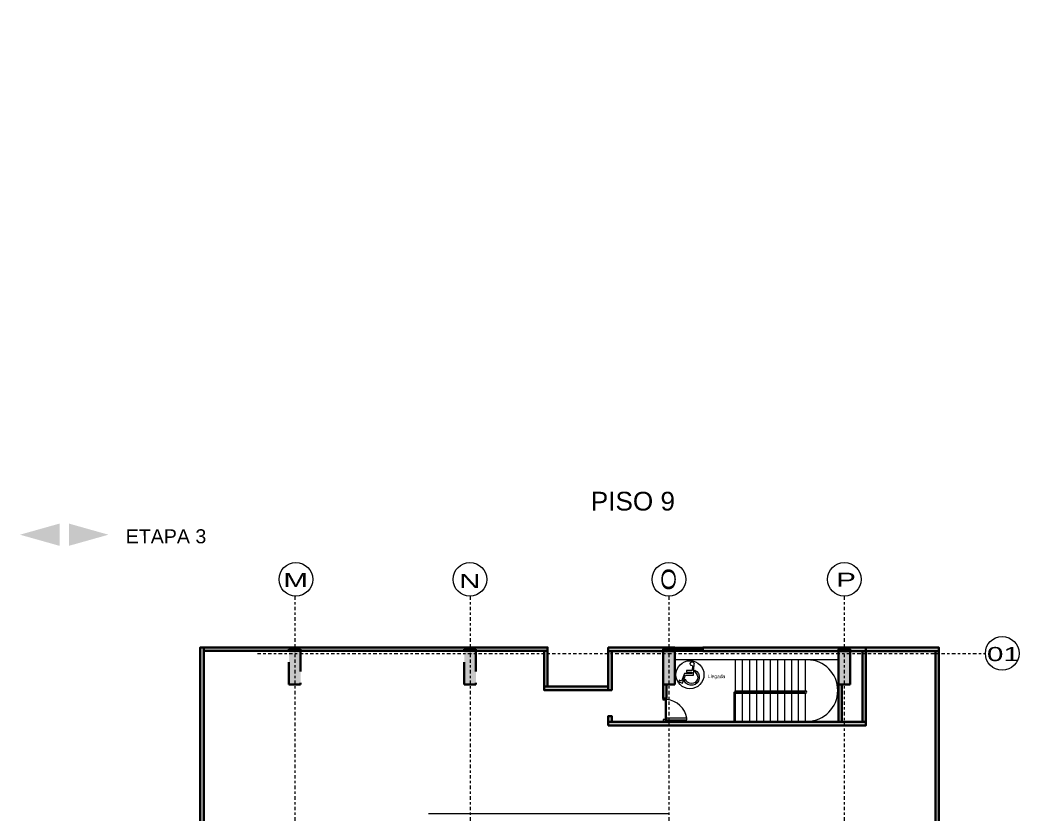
# Model space of a CAD drawing. Header units: millimetres. Extents: x -1568 to 288, y -22 to 892.
# Drawn here: x 231.22 to 273.95, y 28.36 to 62.31 of the extents above; entities that cross this region are included whole.
import ezdxf

# ---------------------------------------------------------------- set-up
doc = ezdxf.new("R2010")
doc.units = ezdxf.units.MM
for name, pattern in [('CENTER', [0.7, 0.3, -0.2, 0, -0.2]), ('HIDDEN', [9.525, 6.35, -3.175]), ('HIDDEN2', [4.7625, 3.175, -1.5875])]:
    doc.linetypes.add(name, pattern=pattern)
for name, color, linetype in [('A-DIM', 1, 'Continuous'), ('AMOBLAMIENTO', 252, 'Continuous'), ('AREA PARQUEO', 253, 'Continuous'), ('EJE-ESTRUCTURA', 254, 'CENTER'), ('JCA_HATCH 254', 252, 'Continuous'), ('JCA_TEXTO1', 251, 'Continuous'), ('JCA_TEXTO2', 252, 'Continuous'), ('TEXTO 3', 3, 'Continuous')]:
    doc.layers.add(name, color=color, linetype=linetype)
doc.layers.add('A-HATCH CONCRETO', color=7, linetype='Continuous', true_color=0xb8b8b8)
doc.layers.add('HACHTCOLUMNA', color=7, linetype='Continuous', true_color=0x404040)
for name, color, linetype, lineweight, true_color in [('Estructura', 7, 'Continuous', 40, 0x383838), ('Muro', 7, 'Continuous', 40, 0x2b2b2b), ('Vidrio', 7, 'Continuous', 30, 0x999999)]:
    doc.layers.add(name, color=color, linetype=linetype, lineweight=lineweight, true_color=true_color)
doc.layers.add('GG_TEXTO', color=7, linetype='Continuous', lineweight=9)
doc.layers.add('TEXTOS', color=7, linetype='Continuous', lineweight=20)
doc.styles.get("Standard").update_dxf_attribs({"font": 'arial.ttf'})
doc.styles.add('style2', font='arial.ttf', dxfattribs={"width": 1.5})

# ---------------------------------------------------------------- blocks, each defined once
blk = doc.blocks.new('Estructura cubierta')
at = {"layer": 'HACHTCOLUMNA'}
h = blk.add_hatch(color=256, dxfattribs=at)
h.paths.add_polyline_path([(1954.25, -5885.749), (1954.25, -5886.249), (1955.75, -5886.249), (1955.75, -5885.749)])
h.paths.add_polyline_path([(1963.25, -5885.749), (1963.25, -5886.249), (1961.75, -5886.249), (1961.75, -5885.749)])
h.paths.add_polyline_path([(1970.25, -5885.749), (1970.25, -5886.249), (1971.75, -5886.249), (1971.75, -5885.749)])
h.paths.add_polyline_path([(1979.248, -5885.749), (1979.248, -5886.249), (1977.748, -5886.249), (1977.748, -5885.749)])
h.paths.add_polyline_path([(1979.248, -5875.649), (1979.248, -5876.149), (1977.748, -5876.149), (1977.748, -5875.649)])
h.paths.add_polyline_path([(1970.25, -5875.649), (1970.25, -5876.149), (1971.75, -5876.149), (1971.75, -5875.649)])
h.paths.add_polyline_path([(1963.25, -5875.649), (1963.25, -5876.149), (1961.75, -5876.149), (1961.75, -5875.649)])
h.paths.add_polyline_path([(1954.25, -5875.649), (1954.25, -5876.149), (1955.75, -5876.149), (1955.75, -5875.649)])
h.paths.add_polyline_path([(1954.25, -5867.649), (1954.25, -5868.149), (1955.75, -5868.149), (1955.75, -5867.649)])
h.paths.add_polyline_path([(1963.25, -5867.649), (1963.25, -5868.149), (1961.75, -5868.149), (1961.75, -5867.649)])
h.paths.add_polyline_path([(1970.25, -5867.649), (1970.25, -5868.149), (1971.75, -5868.149), (1971.75, -5867.649)])
h.paths.add_polyline_path([(1979.248, -5867.649), (1979.248, -5868.149), (1977.748, -5868.149), (1977.748, -5867.649)])
h.paths.add_polyline_path([(1962.75, -5859.124), (1962.25, -5859.124), (1962.25, -5857.624), (1962.75, -5857.624)])
h.paths.add_polyline_path([(1955.25, -5859.124), (1954.75, -5859.124), (1954.75, -5857.624), (1955.25, -5857.624)])
h = blk.add_hatch(color=256, dxfattribs=at)
h.paths.add_polyline_path([(1971.25, -5904.924), (1971.25, -5903.424), (1970.75, -5903.424), (1970.75, -5904.924)])
h.paths.add_polyline_path([(1977.353, -5903.424), (1978.853, -5903.424), (1978.853, -5903.924), (1977.353, -5903.924)])
h.paths.add_polyline_path([(1962.75, -5904.924), (1962.75, -5903.424), (1962.25, -5903.424), (1962.25, -5904.924)])
h.paths.add_polyline_path([(1978.248, -5911.949), (1978.248, -5909.549), (1978.748, -5909.549), (1978.748, -5911.949)])
h.paths.add_polyline_path([(1970.75, -5909.549), (1970.75, -5911.949), (1971.25, -5911.949), (1971.25, -5909.549)])
h.paths.add_polyline_path([(1962.25, -5909.549), (1962.25, -5911.949), (1962.75, -5911.949), (1962.75, -5909.549)])
h.paths.add_polyline_path([(1978.748, -5859.124), (1978.248, -5859.124), (1978.248, -5857.624), (1978.748, -5857.624)])
h.paths.add_polyline_path([(1971.25, -5859.124), (1970.75, -5859.124), (1970.75, -5857.624), (1971.25, -5857.624)])
h = blk.add_hatch(color=256, dxfattribs=at)
h.paths.add_polyline_path([(1954.25, -5893.749), (1954.25, -5894.249), (1955.75, -5894.249), (1955.75, -5893.749)])
h.paths.add_polyline_path([(1963.25, -5893.749), (1963.25, -5894.249), (1961.75, -5894.249), (1961.75, -5893.749)])
h.paths.add_polyline_path([(1970.25, -5893.749), (1970.25, -5894.249), (1971.75, -5894.249), (1971.75, -5893.749)])
h.paths.add_polyline_path([(1979.248, -5893.749), (1979.248, -5894.249), (1977.748, -5894.249), (1977.748, -5893.749)])
for points in [[(1955.25, -5904.924), (1955.25, -5903.424), (1954.75, -5903.424), (1954.75, -5904.924)], [(1955.25, -5909.549), (1955.25, -5911.949), (1954.75, -5911.949), (1954.75, -5909.549)]]:
    blk.add_hatch(color=256, dxfattribs=at).paths.add_polyline_path(points)
at = {"layer": 'JCA_HATCH 254', "transparency": 33554687}
h = blk.add_hatch(dxfattribs=at)
h.set_pattern_fill('ANGLE', color=256)
h.set_pattern_definition([(0, (0, 0), (0, 6.985), [5.08, -1.905]), (90, (0, 0), (-6.985, 4e-16), [5.08, -1.905])])
h.paths.add_polyline_path([(1955.25, -5904.924), (1955.25, -5903.424), (1954.75, -5903.424), (1954.75, -5904.924)])
h.paths.add_polyline_path([(1955.25, -5909.549), (1955.25, -5911.949), (1954.75, -5911.949), (1954.75, -5909.549)])
h.paths.add_polyline_path([(1954.25, -5893.749), (1954.25, -5894.249), (1955.75, -5894.249), (1955.75, -5893.749)])
h.paths.add_polyline_path([(1963.25, -5893.749), (1963.25, -5894.249), (1961.75, -5894.249), (1961.75, -5893.749)])
h.paths.add_polyline_path([(1970.25, -5893.749), (1970.25, -5894.249), (1971.75, -5894.249), (1971.75, -5893.749)])
at = {"layer": 'EJE-ESTRUCTURA', "ltscale": 0.5}
for p, q in [((1955, -5855.354), (1955, -5914.914)), ((1962.5, -5855.354), (1962.5, -5914.914)), ((1971, -5855.354), (1971, -5914.914)), ((1978.498, -5855.354), (1978.498, -5914.914)), ((1978.498, -5855.354), (1978.498, -5914.914)), ((1953.405, -5857.799), (1984.533, -5857.799)), ((1953.363, -5867.899), (1984.533, -5867.899)), ((1953.363, -5875.899), (1984.533, -5875.899)), ((1953.363, -5885.999), (1984.533, -5885.999)), ((1953.163, -5893.999), (1984.533, -5893.999)), ((1952.87, -5903.674), (1984.533, -5903.674)), ((1952.731, -5911.699), (1984.533, -5911.699))]:
    blk.add_line(p, q, dxfattribs=at)
at = {"layer": 'Estructura', "linetype": 'HIDDEN2', "ltscale": 0.3}
for points in [[(1955.25, -5859.124), (1954.75, -5859.124), (1954.75, -5857.624), (1955.25, -5857.624)], [(1962.75, -5859.124), (1962.25, -5859.124), (1962.25, -5857.624), (1962.75, -5857.624)], [(1954.25, -5867.649), (1954.25, -5868.149), (1955.75, -5868.149), (1955.75, -5867.649)], [(1963.25, -5867.649), (1963.25, -5868.149), (1961.75, -5868.149), (1961.75, -5867.649)], [(1970.25, -5867.649), (1970.25, -5868.149), (1971.75, -5868.149), (1971.75, -5867.649)], [(1979.248, -5867.649), (1979.248, -5868.149), (1977.748, -5868.149), (1977.748, -5867.649)], [(1954.25, -5875.649), (1954.25, -5876.149), (1955.75, -5876.149), (1955.75, -5875.649)], [(1963.25, -5875.649), (1963.25, -5876.149), (1961.75, -5876.149), (1961.75, -5875.649)], [(1970.25, -5875.649), (1970.25, -5876.149), (1971.75, -5876.149), (1971.75, -5875.649)], [(1979.248, -5875.649), (1979.248, -5876.149), (1977.748, -5876.149), (1977.748, -5875.649)], [(1954.25, -5885.749), (1954.25, -5886.249), (1955.75, -5886.249), (1955.75, -5885.749)], [(1963.25, -5885.749), (1963.25, -5886.249), (1961.75, -5886.249), (1961.75, -5885.749)], [(1970.25, -5885.749), (1970.25, -5886.249), (1971.75, -5886.249), (1971.75, -5885.749)], [(1979.248, -5885.749), (1979.248, -5886.249), (1977.748, -5886.249), (1977.748, -5885.749)], [(1954.25, -5893.749), (1954.25, -5894.249), (1955.75, -5894.249), (1955.75, -5893.749)], [(1963.25, -5893.749), (1963.25, -5894.249), (1961.75, -5894.249), (1961.75, -5893.749)], [(1970.25, -5893.749), (1970.25, -5894.249), (1971.75, -5894.249), (1971.75, -5893.749)], [(1979.248, -5893.749), (1979.248, -5894.249), (1977.748, -5894.249), (1977.748, -5893.749)], [(1955.25, -5904.924), (1955.25, -5903.424), (1954.75, -5903.424), (1954.75, -5904.924)], [(1955.25, -5909.549), (1955.25, -5911.949), (1954.75, -5911.949), (1954.75, -5909.549)]]:
    blk.add_lwpolyline(points, close=True, dxfattribs=at)
at = {"layer": 'Estructura'}
for points in [[(1971.25, -5859.124), (1970.75, -5859.124), (1970.75, -5857.624), (1971.25, -5857.624)], [(1978.748, -5859.124), (1978.248, -5859.124), (1978.248, -5857.624), (1978.748, -5857.624)], [(1962.75, -5904.924), (1962.75, -5903.424), (1962.25, -5903.424), (1962.25, -5904.924)], [(1971.25, -5904.924), (1971.25, -5903.424), (1970.75, -5903.424), (1970.75, -5904.924)], [(1977.353, -5903.424), (1978.853, -5903.424), (1978.853, -5903.924), (1977.353, -5903.924)], [(1962.25, -5909.549), (1962.25, -5911.949), (1962.75, -5911.949), (1962.75, -5909.549)], [(1970.75, -5909.549), (1970.75, -5911.949), (1971.25, -5911.949), (1971.25, -5909.549)], [(1978.248, -5911.949), (1978.248, -5909.549), (1978.748, -5909.549), (1978.748, -5911.949)]]:
    blk.add_lwpolyline(points, close=True, dxfattribs=at)
at = {"layer": 'JCA_TEXTO1', "linetype": 'Continuous'}
for centre in [(1955.048, -5854.634), (1962.49, -5854.634), (1971, -5854.634), (1978.501, -5854.634), (1985.253, -5857.799), (1985.253, -5867.899), (1985.253, -5875.899), (1985.253, -5885.999), (1985.253, -5893.999), (1985.253, -5903.674), (1985.253, -5911.699)]:
    blk.add_circle(centre, 0.72, dxfattribs=at)
at = {"layer": 'JCA_TEXTO2', "style": 'style2', "width": 1.5}
for s, height, rotation, p in [('O', 0.603, 90.0293, (1971.289, -5855.124)), ('M', 0.603, 0.0293, (1954.513, -5854.964)), ('N', 0.603, 0.0293, (1962.032, -5855.005)), ('P', 0.603, 0.0293, (1978.156, -5854.954)), ('01', 0.6031, 0.0293, (1984.602, -5858.129)), ('02', 0.6031, 0.0293, (1984.549, -5868.229)), ('03', 0.6031, 0.0293, (1984.542, -5876.229)), ('04', 0.6031, 0.0293, (1984.58, -5886.329)), ('05', 0.6031, 0.0293, (1984.552, -5894.329)), ('06', 0.6031, 0.0293, (1984.551, -5904.004)), ('07', 0.6031, 0.0293, (1984.545, -5912.029))]:
    blk.add_text(s, height=height, rotation=rotation, dxfattribs=at).set_placement(p)
blk = doc.blocks.new('discap')
at = {"layer": 'TEXTO 3', "color": 0, "linetype": 'Continuous'}
for p, q in [((-179169, -277469), (-179154, -277610)), ((-178353, -278322), (-178426, -278155))]:
    blk.add_line(p, q, dxfattribs=at)
blk.add_lwpolyline([(-178974, -277120), (-178946, -277498), (-178511, -277498), (-178511, -277624), (-178926, -277624), (-178926, -277730), (-178352, -277730), (-178127, -278321), (-177953, -278254), (-177909, -278371), (-178198, -278488), (-178440, -277852), (-179047, -277852), (-179102, -276980)], dxfattribs=at)
for centre, radius, start, end in [((-178897, -278025), 619, 116.09541, 331.34503), ((-178951, -276970), 152, 261.2603, 183.66969), ((-178897, -278025), 488, 121.7945, 344.57102)]:
    blk.add_arc(centre, radius, start, end, dxfattribs=at)
blk = doc.blocks.new('A$C2b4e84c0')
at = {"layer": 'A-HATCH CONCRETO', "ltscale": 0.01}
h = blk.add_hatch(color=256, dxfattribs=at)
h.dxf.hatch_style = 1
h.paths.add_polyline_path([(-1.393, 18.349), (-1.543, 18.349), (-1.543, -35.957), (-1.393, -35.957)])
h = blk.add_hatch(color=256, dxfattribs=at)
h.dxf.hatch_style = 1
h.paths.add_polyline_path([(-1.393, 18.349), (13.31, 18.349), (13.31, 18.199), (-1.393, 18.199)])
h = blk.add_hatch(color=256, dxfattribs=at)
h.dxf.hatch_style = 1
h.paths.add_polyline_path([(13.31, 18.199), (13.31, 16.672), (13.16, 16.672), (13.16, 18.199)])
h = blk.add_hatch(color=256, dxfattribs=at)
h.dxf.hatch_style = 1
h.paths.add_polyline_path([(26.773, 15.163), (26.923, 15.163), (26.923, 18.193), (26.773, 18.193)])
h.paths.add_polyline_path([(26.773, 17.968), (26.773, 17.818), (26.773, 17.818), (26.773, 17.968)], flags=16)
h.paths.add_polyline_path([(19.95, 18.193), (19.95, 18.343), (26.923, 18.343), (26.923, 18.193)])
h.paths.add_polyline_path([(26.248, 15.163), (26.098, 15.163), (26.098, 15.162), (26.248, 15.162)])
h.paths.add_polyline_path([(25.898, 15.163), (25.748, 15.163), (25.748, 16.768), (25.898, 16.768)])
h.paths.add_polyline_path([(15.909, 15.012), (15.909, 15.162), (26.923, 15.162), (26.923, 15.012)])
h.paths.add_polyline_path([(18.75, 16.768), (18.6, 16.768)])
h.paths.add_polyline_path([(15.909, 18.193), (15.909, 18.343), (18.75, 18.343), (18.75, 18.193)])
h.paths.add_polyline_path([(16.059, 18.193), (15.909, 18.193), (15.909, 16.522), (16.059, 16.522)])
h.paths.add_polyline_path([(16.059, 15.163), (15.909, 15.163), (15.909, 15.415), (16.059, 15.415)])
h = blk.add_hatch(color=256, dxfattribs=at)
h.dxf.hatch_style = 1
h.paths.add_polyline_path([(30.051, 18.193), (26.923, 18.193), (26.923, 18.343), (30.051, 18.343)])
h = blk.add_hatch(color=256, dxfattribs=at)
h.dxf.hatch_style = 1
h.paths.add_polyline_path([(30.049, -30.046), (29.899, -30.046), (29.899, 18.193), (30.049, 18.193)])
h = blk.add_hatch(color=256, dxfattribs=at)
h.dxf.hatch_style = 1
h.paths.add_polyline_path([(13.16, 16.672), (13.16, 16.522), (15.909, 16.522), (15.909, 16.672)])
h = blk.add_hatch(color=256, dxfattribs=at)
h.dxf.hatch_style = 1
h.paths.add_polyline_path([(18.4, 16.165), (18.25, 16.165), (18.25, 16.768), (18.4, 16.768)])
at = {"layer": 'JCA_HATCH 254'}
for points in [[(-9.253, 23.166), (-7.56, 22.69), (-7.56, 23.642)], [(-5.468, 23.166), (-7.16, 22.69), (-7.16, 23.642)]]:
    blk.add_hatch(color=256, dxfattribs=at).paths.add_polyline_path(points)
at = {"layer": 'A-DIM', "linetype": 'Continuous', "ltscale": 0.3}
blk.add_line((26.923, 18.193), (30.051, 18.193), dxfattribs=at)
at = {"layer": 'AMOBLAMIENTO'}
for p, q in [((21.348, 16.486), (21.348, 17.818)), ((21.648, 16.486), (21.648, 17.818)), ((21.948, 17.818), (21.948, 16.486)), ((22.248, 17.818), (22.248, 16.486)), ((22.548, 17.818), (22.548, 16.486)), ((22.848, 16.486), (22.848, 17.818)), ((23.148, 17.818), (23.148, 16.486)), ((23.448, 17.818), (23.448, 15.162)), ((23.748, 17.818), (23.748, 15.162)), ((24.048, 15.162), (24.048, 17.818)), ((24.348, 16.486), (24.348, 17.818)), ((21.298, 15.162), (21.298, 16.436)), ((21.348, 16.486), (24.348, 16.486)), ((21.348, 16.436), (24.348, 16.436)), ((21.348, 15.162), (21.348, 16.436)), ((21.348, 16.386), (24.348, 16.386)), ((21.648, 15.162), (21.648, 16.386)), ((21.948, 16.386), (21.948, 15.162)), ((22.248, 16.386), (22.248, 15.162)), ((22.548, 16.386), (22.548, 15.162)), ((22.848, 15.162), (22.848, 16.386)), ((23.148, 16.386), (23.148, 15.162)), ((24.348, 15.162), (24.348, 16.386))]:
    blk.add_line(p, q, dxfattribs=at)
at = {"layer": 'AMOBLAMIENTO', "linetype": 'Continuous', "lineweight": -3, "ltscale": 0.3, "transparency": 33554687}
blk.add_line((18.5, 11.227), (8.217, 11.227), dxfattribs=at)
at = {"layer": 'AMOBLAMIENTO'}
blk.add_lwpolyline([(18.75, 18.193), (25.748, 18.193), (25.748, 17.82), (18.75, 17.82)], close=True, dxfattribs=at)
for points in [[(18.335, 16.114), (18.335, 16.097), (18.253, 16.097), (18.253, 16.165), (18.403, 16.165), (18.403, 16.114)], [(18.386, 16.172), (18.386, 16.165), (18.27, 16.165), (18.27, 16.172)], [(18.403, 15.249), (18.403, 16.114), (18.335, 16.114), (18.335, 15.249)], [(18.335, 15.266), (18.253, 15.266), (18.253, 15.199), (18.403, 15.199), (18.403, 15.249), (18.335, 15.249), (18.335, 15.266)], [(18.386, 15.182), (18.386, 15.199), (18.27, 15.199), (18.27, 15.182)]]:
    blk.add_lwpolyline(points, dxfattribs=at)
at = {"layer": 'AMOBLAMIENTO', "linetype": 'HIDDEN'}
blk.add_lwpolyline([(18.403, 15.317), (18.403, 15.249), (19.267, 15.249), (19.267, 15.317)], close=True, dxfattribs=at)
at = {"layer": 'AMOBLAMIENTO'}
for centre, radius, start, end in [((24.41, 16.505), 1.312, 270.338, 89.662), ((21.348, 16.436), 0.05, 90, 180.0294), ((24.348, 16.436), 0.05, 270, 90), ((18.331, 15.169), 0.948, 8.9952, 85.6635)]:
    blk.add_arc(centre, radius, start, end, dxfattribs=at)
at = {"layer": 'AREA PARQUEO'}
blk.add_circle((19.401, 17.181), 0.6, dxfattribs=at)
at = {"layer": 'Muro'}
for points in [[(-1.543, -35.957), (-1.393, -35.957), (-1.393, 18.349), (-1.543, 18.349), (-1.543, -35.957)], [(-1.393, 18.349), (13.31, 18.349), (13.31, 18.199), (-1.393, 18.199), (-1.393, 18.349)], [(13.31, 18.199), (13.31, 16.672), (13.16, 16.672), (13.16, 18.199), (13.31, 18.199)], [(30.049, -30.046), (29.899, -30.046), (29.899, 18.193), (30.049, 18.193), (30.049, -30.046)], [(13.16, 16.672), (13.16, 16.522), (15.909, 16.522), (15.909, 16.672), (13.16, 16.672)]]:
    blk.add_lwpolyline(points, dxfattribs=at)
for points in [[(15.909, 18.193), (15.909, 18.343), (18.75, 18.343), (18.75, 18.193)], [(16.059, 18.193), (15.909, 18.193), (15.909, 16.522), (16.059, 16.522)], [(19.95, 18.193), (19.95, 18.343), (26.923, 18.343), (26.923, 18.193)], [(26.773, 15.163), (26.923, 15.163), (26.923, 18.193), (26.773, 18.193)], [(30.051, 18.193), (26.923, 18.193), (26.923, 18.343), (30.051, 18.343)], [(18.4, 16.165), (18.25, 16.165), (18.25, 16.768), (18.4, 16.768)], [(25.898, 15.163), (25.748, 15.163), (25.748, 16.768), (25.898, 16.768)], [(16.059, 15.163), (15.909, 15.163), (15.909, 15.415), (16.059, 15.415)], [(15.909, 15.012), (15.909, 15.162), (26.923, 15.162), (26.923, 15.012)]]:
    blk.add_lwpolyline(points, close=True, dxfattribs=at)
at = {"layer": 'Vidrio'}
blk.add_line((18.753, 18.343), (19.95, 18.343), dxfattribs=at)
blk.add_lwpolyline([(18.75, 18.283), (18.75, 18.233), (19.948, 18.233), (19.948, 18.283)], close=True, dxfattribs=at)
at = {"layer": 'AREA PARQUEO', "xscale": -0.00055120696621, "yscale": 0.00055120696621, "zscale": 0.0005512069662100001, "rotation": 359.999999975327}
blk.add_blockref('discap', (-79.147, 170.318), dxfattribs=at)
at = {"layer": 'Muro'}
blk.add_blockref('Estructura cubierta', (-1952.5, 5875.892), dxfattribs=at)
at = {"layer": 'AMOBLAMIENTO'}
blk.add_text('Llegada', height=0.15, rotation=359.9331, dxfattribs=at).set_placement((20.163, 17.034))
at = {"layer": 'TEXTOS'}
blk.add_text('ETAPA 3', height=0.6, rotation=0.0669, dxfattribs=at).set_placement((-4.731, 22.795))

msp = doc.modelspace()

# ---------------------------------------------------------------- hatches: boundary and pattern name
at = {"layer": 'JCA_HATCH 254', "ltscale": 0.3}
h = msp.add_hatch(dxfattribs=at)
h.set_pattern_fill('ANSI31', color=256)
h.paths.add_polyline_path([(273.191, 62.232), (272.891, 62.232), (272.891, 62.307), (273.191, 62.307)])

# ---------------------------------------------------------------- block references
msp.add_blockref('A$C2b4e84c0', (240.476, 17.138))

# ---------------------------------------------------------------- texts
at = {"layer": 'GG_TEXTO', "ltscale": 0.3, "insert": (255.635, 42.138), "char_height": 0.8, "attachment_point": 1}
msp.add_mtext_dynamic_manual_height_columns('PISO 9', width=7.94947, gutter_width=1, heights=[0], dxfattribs=at)

doc.saveas('drawing.dxf')
